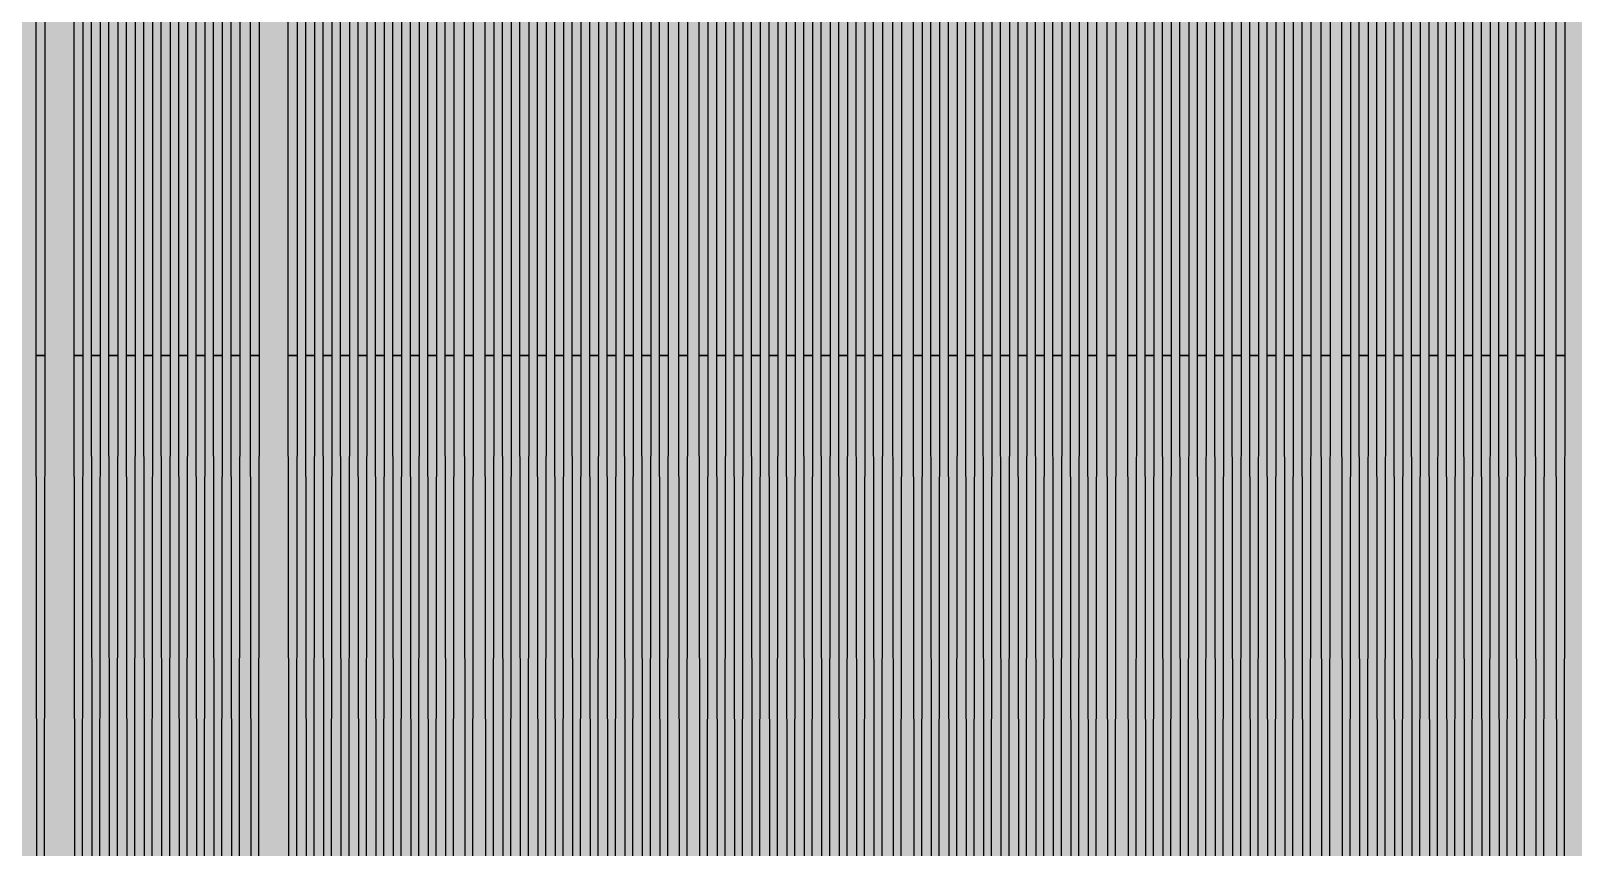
# Model space of a CAD drawing. Header units: metres. Extents: x -7240 to 10960, y -29667 to 1823.
# Drawn here: x 562 to 1182, y -15890 to -15562 of the extents above; entities that cross this region are included whole.
import ezdxf

# ---------------------------------------------------------------- set-up
doc = ezdxf.new("R2010")
doc.units = ezdxf.units.M
doc.layers.add('Metal1', color=4, linetype='CONTINUOUS')
doc.layers.add('Polyimide', color=7, linetype='CONTINUOUS')

msp = doc.modelspace()

# ---------------------------------------------------------------- hatches: boundary and pattern name
at = {"layer": 'Polyimide'}
msp.add_hatch(color=7, dxfattribs=at).paths.add_polyline_path([(4088.45, -11806.89), (4098.72, -11851.21), (4115.58, -11893.47), (4138.63, -11932.7), (4167.35, -11967.99), (4201.08, -11998.53), (4239.03, -12023.62), (4280.35, -12042.68), (4349.18, -12073.73), (4413.2, -12113.76), (4471.26, -12162.04), (4522.3, -12217.69), (4565.39, -12279.7), (4599.74, -12346.94), (4624.73, -12418.19), (4639.91, -12492.16), (4645, -12567.5), (4639.91, -12642.84), (4624.73, -12716.8), (4599.74, -12788.06), (4565.39, -12855.3), (4522.3, -12917.31), (4471.26, -12972.96), (4413.2, -13021.24), (4349.18, -13061.27), (4280.35, -13092.32), (4239.03, -13111.38), (4201.08, -13136.47), (4167.35, -13167.01), (4138.63, -13202.3), (4115.58, -13241.52), (4098.72, -13283.78), (4088.45, -13328.11), (4085, -13373.48), (4085, -13567.5), (4099.45, -13861.55), (4142.64, -14152.77), (4214.18, -14438.35), (4313.36, -14715.55), (4439.24, -14981.69), (4590.59, -15234.21), (4765.97, -15470.68), (4963.68, -15688.82), (5181.82, -15886.53), (5418.29, -16061.91), (5670.81, -16213.26), (5936.95, -16339.14), (6214.15, -16438.32), (6499.73, -16509.85), (6790.95, -16553.05), (7085, -16567.5), (9960.38, -16567.5), (10038.79, -16571.35), (10116.45, -16582.87), (10192.6, -16601.95), (10266.52, -16628.4), (10337.49, -16661.96), (10404.83, -16702.32), (10467.89, -16749.09), (10526.06, -16801.81), (10578.78, -16859.98), (10625.55, -16923.04), (10665.91, -16990.38), (10699.48, -17061.35), (10725.93, -17135.27), (10745, -17211.43), (10756.52, -17289.08), (10760.38, -17367.5), (10760.38, -21957.3), (10721.61, -22012.91), (10685.97, -22070.59), (10653.58, -22130.14), (10624.53, -22191.39), (10598.92, -22254.16), (10576.82, -22318.25), (10558.3, -22383.46), (10543.41, -22449.6), (10532.21, -22516.46), (10524.72, -22583.84), (10520.97, -22651.53), (10520.97, -22719.32), (10524.72, -22787.01), (10532.21, -22854.38), (10543.41, -22921.24), (10558.3, -22987.38), (10576.82, -23052.6), (10598.92, -23116.68), (10624.53, -23179.45), (10653.58, -23240.71), (10685.97, -23300.26), (10721.61, -23357.93), (10760.38, -23413.54), (10760.38, -28667.5), (10756.52, -28745.91), (10745, -28823.57), (10725.93, -28899.73), (10699.48, -28973.65), (10665.91, -29044.62), (10625.55, -29111.96), (10578.78, -29175.01), (10526.06, -29233.19), (10467.89, -29285.91), (10404.83, -29332.68), (10337.49, -29373.04), (10266.52, -29406.6), (10192.6, -29433.05), (10116.45, -29452.13), (10038.79, -29463.65), (9960.38, -29467.5), (-6239.63, -29467.5), (-6318.04, -29463.65), (-6395.7, -29452.13), (-6471.85, -29433.05), (-6545.77, -29406.6), (-6616.74, -29373.04), (-6684.08, -29332.68), (-6747.14, -29285.91), (-6805.31, -29233.19), (-6858.03, -29175.01), (-6904.8, -29111.96), (-6945.16, -29044.62), (-6978.73, -28973.65), (-7005.18, -28899.73), (-7024.25, -28823.57), (-7035.77, -28745.91), (-7039.63, -28667.5), (-7039.63, -23426.32), (-6999.36, -23370.07), (-6962.33, -23311.63), (-6928.66, -23251.2), (-6898.45, -23188.96), (-6871.81, -23125.12), (-6848.81, -23059.88), (-6829.53, -22993.44), (-6814.04, -22926.02), (-6802.37, -22857.83), (-6794.57, -22789.09), (-6790.67, -22720.02), (-6790.67, -22650.84), (-6794.57, -22581.77), (-6802.37, -22513.03), (-6814.04, -22444.84), (-6829.53, -22377.42), (-6848.81, -22310.98), (-6871.81, -22245.74), (-6898.45, -22181.89), (-6928.66, -22119.66), (-6962.33, -22059.22), (-6999.36, -22000.79), (-7039.63, -21944.54), (-7039.63, -17367.5), (-7035.77, -17289.08), (-7024.25, -17211.43), (-7005.18, -17135.27), (-6978.73, -17061.35), (-6945.16, -16990.38), (-6904.8, -16923.04), (-6858.03, -16859.98), (-6805.31, -16801.81), (-6747.14, -16749.09), (-6684.08, -16702.32), (-6616.74, -16661.96), (-6545.77, -16628.4), (-6471.85, -16601.95), (-6395.7, -16582.87), (-6318.04, -16571.35), (-6239.63, -16567.5), (-3334, -16567.5), (-3039.95, -16553.05), (-2748.73, -16509.85), (-2463.15, -16438.32), (-2185.95, -16339.14), (-1919.81, -16213.26), (-1667.29, -16061.91), (-1430.82, -15886.53), (-1212.68, -15688.82), (-1014.97, -15470.68), (-839.59, -15234.21), (-688.24, -14981.69), (-562.36, -14715.55), (-463.18, -14438.35), (-391.64, -14152.77), (-348.45, -13861.55), (-334, -13567.5), (-334, -13373.48), (-337.45, -13328.11), (-347.72, -13283.78), (-364.58, -13241.52), (-387.63, -13202.3), (-416.35, -13167.01), (-450.08, -13136.47), (-488.03, -13111.38), (-529.35, -13092.32), (-529.35, -13092.32), (-598.18, -13061.27), (-662.2, -13021.24), (-720.26, -12972.96), (-771.3, -12917.31), (-814.39, -12855.3), (-848.74, -12788.06), (-873.73, -12716.8), (-888.91, -12642.84), (-894, -12567.5), (-888.91, -12492.16), (-873.73, -12418.19), (-848.74, -12346.94), (-814.39, -12279.7), (-771.3, -12217.69), (-720.26, -12162.04), (-662.2, -12113.76), (-598.18, -12073.73), (-529.35, -12042.68), (-488.03, -12023.62), (-450.08, -11998.53), (-416.35, -11967.99), (-387.63, -11932.7), (-364.58, -11893.47), (-347.72, -11851.21), (-337.45, -11806.89), (-334, -11761.52), (-334, -11074.31), (-337.45, -11028.94), (-347.72, -10984.62), (-364.58, -10942.36), (-387.63, -10903.13), (-416.35, -10867.84), (-450.08, -10837.3), (-488.03, -10812.21), (-529.35, -10793.16), (-529.35, -10793.16), (-598.18, -10762.1), (-662.2, -10722.07), (-720.26, -10673.8), (-771.3, -10618.15), (-814.39, -10556.13), (-848.74, -10488.89), (-873.73, -10417.64), (-888.91, -10343.67), (-894, -10268.33), (-888.91, -10192.99), (-873.73, -10119.03), (-848.74, -10047.77), (-814.39, -9980.53), (-771.3, -9918.52), (-720.26, -9862.87), (-662.2, -9814.59), (-598.18, -9774.56), (-529.35, -9743.51), (-488.03, -9724.45), (-450.08, -9699.36), (-416.35, -9668.82), (-387.63, -9633.53), (-364.58, -9594.31), (-347.72, -9552.05), (-337.45, -9507.72), (-334, -9462.35), (-334, -8775.14), (-337.45, -8729.78), (-347.72, -8685.45), (-364.58, -8643.19), (-387.63, -8603.96), (-416.35, -8568.68), (-450.08, -8538.14), (-488.03, -8513.05), (-529.35, -8493.99), (-529.35, -8493.99), (-598.18, -8462.94), (-662.2, -8422.91), (-720.26, -8374.63), (-771.3, -8318.98), (-814.39, -8256.97), (-848.74, -8189.73), (-873.73, -8118.47), (-888.91, -8044.5), (-894, -7969.17), (-888.91, -7893.83), (-873.73, -7819.86), (-848.74, -7748.61), (-814.39, -7681.36), (-771.3, -7619.35), (-720.26, -7563.7), (-662.2, -7515.42), (-598.18, -7475.4), (-529.35, -7444.34), (-529.35, -7444.34), (-488.03, -7425.28), (-450.08, -7400.2), (-416.35, -7369.66), (-387.63, -7334.37), (-364.58, -7295.14), (-347.72, -7252.88), (-337.45, -7208.56), (-334, -7163.19), (-334, -6475.98), (-337.45, -6430.61), (-347.72, -6386.29), (-364.58, -6344.02), (-387.63, -6304.8), (-416.35, -6269.51), (-450.08, -6238.97), (-488.03, -6213.88), (-529.35, -6194.82), (-529.35, -6194.82), (-598.18, -6163.77), (-662.2, -6123.74), (-720.26, -6075.46), (-771.3, -6019.81), (-814.39, -5957.8), (-848.74, -5890.56), (-873.73, -5819.31), (-888.91, -5745.34), (-894, -5670), (-888.91, -5594.66), (-873.73, -5520.69), (-848.74, -5449.44), (-814.39, -5382.2), (-771.3, -5320.19), (-720.26, -5264.54), (-662.2, -5216.26), (-598.18, -5176.23), (-529.35, -5145.18), (-529.35, -5145.18), (-488.03, -5126.12), (-450.08, -5101.03), (-416.35, -5070.49), (-387.63, -5035.2), (-364.58, -4995.98), (-347.72, -4953.71), (-337.45, -4909.39), (-334, -4864.02), (-334, 380), (-334, 1522.5), (-289, 1522.5), (-288.78, 1515.63), (-288.1, 1508.79), (-286.98, 1502.02), (-285.42, 1495.32), (-283.43, 1488.75), (-281.01, 1482.32), (-278.17, 1476.06), (-274.93, 1470), (-271.3, 1464.17), (-267.3, 1458.58), (-262.94, 1453.27), (-258.25, 1448.25), (-253.23, 1443.56), (-247.92, 1439.2), (-242.33, 1435.2), (-236.5, 1431.57), (-230.44, 1428.33), (-224.18, 1425.49), (-217.75, 1423.07), (-211.18, 1421.08), (-204.48, 1419.52), (-197.71, 1418.4), (-190.87, 1417.72), (-184, 1417.5), (-177.13, 1417.72), (-170.29, 1418.4), (-163.52, 1419.52), (-156.82, 1421.08), (-150.25, 1423.07), (-143.82, 1425.49), (-137.56, 1428.33), (-131.5, 1431.57), (-125.67, 1435.2), (-120.08, 1439.2), (-114.77, 1443.56), (-109.75, 1448.25), (-105.06, 1453.27), (-100.7, 1458.58), (-96.7, 1464.17), (-93.07, 1470), (-89.83, 1476.06), (-86.99, 1482.32), (-84.57, 1488.75), (-82.58, 1495.32), (-81.02, 1502.02), (-79.9, 1508.79), (-79.22, 1515.63), (-79, 1522.5), (1786, 1522.5), (3835, 1522.5), (3835.21, 1529.04), (3835.86, 1535.55), (3836.92, 1542.01), (3838.41, 1548.38), (3840.31, 1554.64), (3842.61, 1560.77), (3845.31, 1566.73), (3848.4, 1572.5), (3851.85, 1578.06), (3855.66, 1583.38), (3859.82, 1588.43), (3864.29, 1593.21), (3869.07, 1597.68), (3874.12, 1601.84), (3879.44, 1605.65), (3885, 1609.1), (3890.77, 1612.19), (3896.73, 1614.89), (3902.86, 1617.19), (3909.12, 1619.09), (3915.49, 1620.58), (3921.95, 1621.64), (3928.46, 1622.29), (3935, 1622.5), (3941.54, 1622.29), (3948.05, 1621.64), (3954.51, 1620.58), (3960.88, 1619.09), (3967.14, 1617.19), (3973.27, 1614.89), (3979.23, 1612.19), (3985, 1609.1), (3990.56, 1605.65), (3995.88, 1601.84), (4000.93, 1597.68), (4005.71, 1593.21), (4010.18, 1588.43), (4014.34, 1583.38), (4018.15, 1578.06), (4021.6, 1572.5), (4024.69, 1566.73), (4027.39, 1560.77), (4029.69, 1554.64), (4031.59, 1548.38), (4033.08, 1542.01), (4034.14, 1535.55), (4034.79, 1529.04), (4035, 1522.5), (4085, 1522.5), (4085, 380), (4085, 330), (4085, -4864.02), (4088.45, -4909.39), (4098.72, -4953.71), (4115.58, -4995.98), (4138.63, -5035.2), (4167.35, -5070.49), (4201.08, -5101.03), (4239.03, -5126.12), (4280.35, -5145.18), (4280.35, -5145.18), (4349.18, -5176.23), (4413.2, -5216.26), (4471.26, -5264.54), (4522.3, -5320.19), (4565.39, -5382.2), (4599.74, -5449.44), (4624.73, -5520.69), (4639.91, -5594.66), (4645, -5670), (4639.91, -5745.34), (4624.73, -5819.31), (4599.74, -5890.56), (4565.39, -5957.8), (4522.3, -6019.81), (4471.26, -6075.46), (4413.2, -6123.74), (4349.18, -6163.77), (4280.35, -6194.82), (4239.03, -6213.88), (4201.08, -6238.97), (4167.35, -6269.51), (4138.63, -6304.8), (4115.58, -6344.02), (4098.72, -6386.29), (4088.45, -6430.61), (4085, -6475.98), (4085, -11761.52), (4088.45, -11806.89)])

# ---------------------------------------------------------------- linework, layer by layer
at = {"layer": 'Metal1'}
for points in [[(568, -15552.84), (568, -15575.7), (568, -15598.55), (568, -15621.41), (568, -15644.27), (568, -15667.12), (568, -15692.12), (564.5, -15692.12), (564.5, -15667.12), (564.5, -15644.27), (564.5, -15621.41), (564.5, -15598.55), (564.5, -15575.7), (564.5, -15552.84)], [(583.25, -15552.84), (583.25, -15575.7), (583.25, -15598.55), (583.25, -15621.41), (583.25, -15644.27), (583.25, -15667.12), (583.25, -15692.12), (579.75, -15692.12), (579.75, -15667.12), (579.75, -15644.27), (579.75, -15621.41), (579.75, -15598.55), (579.75, -15575.7), (579.75, -15552.84)], [(590.25, -15552.84), (590.25, -15575.7), (590.25, -15598.55), (590.25, -15621.41), (590.25, -15644.27), (590.25, -15667.12), (590.25, -15692.12), (586.75, -15692.12), (586.75, -15667.12), (586.75, -15644.27), (586.75, -15621.41), (586.75, -15598.55), (586.75, -15575.7), (586.75, -15552.84)], [(597.25, -15552.84), (597.25, -15575.7), (597.25, -15598.55), (597.25, -15621.41), (597.25, -15644.27), (597.25, -15667.12), (597.25, -15692.12), (593.75, -15692.12), (593.75, -15667.12), (593.75, -15644.27), (593.75, -15621.41), (593.75, -15598.55), (593.75, -15575.7), (593.75, -15552.84)], [(604.25, -15552.84), (604.25, -15575.7), (604.25, -15598.55), (604.25, -15621.41), (604.25, -15644.27), (604.25, -15667.12), (604.25, -15692.12), (600.75, -15692.12), (600.75, -15667.12), (600.75, -15644.27), (600.75, -15621.41), (600.75, -15598.55), (600.75, -15575.7), (600.75, -15552.84)], [(611.25, -15552.84), (611.25, -15575.7), (611.25, -15598.55), (611.25, -15621.41), (611.25, -15644.27), (611.25, -15667.12), (611.25, -15692.12), (607.75, -15692.12), (607.75, -15667.12), (607.75, -15644.27), (607.75, -15621.41), (607.75, -15598.55), (607.75, -15575.7), (607.75, -15552.84)], [(618.25, -15552.84), (618.25, -15575.7), (618.25, -15598.55), (618.25, -15621.41), (618.25, -15644.27), (618.25, -15667.12), (618.25, -15692.12), (614.75, -15692.12), (614.75, -15667.12), (614.75, -15644.27), (614.75, -15621.41), (614.75, -15598.55), (614.75, -15575.7), (614.75, -15552.84)], [(625.25, -15552.84), (625.25, -15575.7), (625.25, -15598.55), (625.25, -15621.41), (625.25, -15644.27), (625.25, -15667.12), (625.25, -15692.12), (621.75, -15692.12), (621.75, -15667.12), (621.75, -15644.27), (621.75, -15621.41), (621.75, -15598.55), (621.75, -15575.7), (621.75, -15552.84)], [(632.25, -15552.84), (632.25, -15575.7), (632.25, -15598.55), (632.25, -15621.41), (632.25, -15644.27), (632.25, -15667.12), (632.25, -15692.12), (628.75, -15692.12), (628.75, -15667.12), (628.75, -15644.27), (628.75, -15621.41), (628.75, -15598.55), (628.75, -15575.7), (628.75, -15552.84)], [(639.25, -15552.84), (639.25, -15575.7), (639.25, -15598.55), (639.25, -15621.41), (639.25, -15644.27), (639.25, -15667.12), (639.25, -15692.12), (635.75, -15692.12), (635.75, -15667.12), (635.75, -15644.27), (635.75, -15621.41), (635.75, -15598.55), (635.75, -15575.7), (635.75, -15552.84)], [(646.25, -15552.84), (646.25, -15575.7), (646.25, -15598.55), (646.25, -15621.41), (646.25, -15644.27), (646.25, -15667.12), (646.25, -15692.12), (642.75, -15692.12), (642.75, -15667.12), (642.75, -15644.27), (642.75, -15621.41), (642.75, -15598.55), (642.75, -15575.7), (642.75, -15552.84)], [(654, -15552.84), (654, -15575.7), (654, -15598.55), (654, -15621.41), (654, -15644.27), (654, -15667.12), (654, -15692.12), (650.5, -15692.12), (650.5, -15667.12), (650.5, -15644.27), (650.5, -15621.41), (650.5, -15598.55), (650.5, -15575.7), (650.5, -15552.84)], [(669.25, -15552.84), (669.25, -15575.7), (669.25, -15598.55), (669.25, -15621.41), (669.25, -15644.27), (669.25, -15667.12), (669.25, -15692.12), (665.75, -15692.12), (665.75, -15667.12), (665.75, -15644.27), (665.75, -15621.41), (665.75, -15598.55), (665.75, -15575.7), (665.75, -15552.84)], [(676.25, -15552.84), (676.25, -15575.7), (676.25, -15598.55), (676.25, -15621.41), (676.25, -15644.27), (676.25, -15667.12), (676.25, -15692.12), (672.75, -15692.12), (672.75, -15667.12), (672.75, -15644.27), (672.75, -15621.41), (672.75, -15598.55), (672.75, -15575.7), (672.75, -15552.84)], [(683.25, -15552.84), (683.25, -15575.7), (683.25, -15598.55), (683.25, -15621.41), (683.25, -15644.27), (683.25, -15667.12), (683.25, -15692.12), (679.75, -15692.12), (679.75, -15667.12), (679.75, -15644.27), (679.75, -15621.41), (679.75, -15598.55), (679.75, -15575.7), (679.75, -15552.84)], [(690.25, -15552.84), (690.25, -15575.7), (690.25, -15598.55), (690.25, -15621.41), (690.25, -15644.27), (690.25, -15667.12), (690.25, -15692.12), (686.75, -15692.12), (686.75, -15667.12), (686.75, -15644.27), (686.75, -15621.41), (686.75, -15598.55), (686.75, -15575.7), (686.75, -15552.84)], [(697.25, -15552.84), (697.25, -15575.7), (697.25, -15598.55), (697.25, -15621.41), (697.25, -15644.27), (697.25, -15667.12), (697.25, -15692.12), (693.75, -15692.12), (693.75, -15667.12), (693.75, -15644.27), (693.75, -15621.41), (693.75, -15598.55), (693.75, -15575.7), (693.75, -15552.84)], [(704.25, -15552.84), (704.25, -15575.7), (704.25, -15598.55), (704.25, -15621.41), (704.25, -15644.27), (704.25, -15667.12), (704.25, -15692.12), (700.75, -15692.12), (700.75, -15667.12), (700.75, -15644.27), (700.75, -15621.41), (700.75, -15598.55), (700.75, -15575.7), (700.75, -15552.84)], [(711.25, -15552.84), (711.25, -15575.7), (711.25, -15598.55), (711.25, -15621.41), (711.25, -15644.27), (711.25, -15667.12), (711.25, -15692.12), (707.75, -15692.12), (707.75, -15667.12), (707.75, -15644.27), (707.75, -15621.41), (707.75, -15598.55), (707.75, -15575.7), (707.75, -15552.84)], [(718.25, -15552.84), (718.25, -15575.7), (718.25, -15598.55), (718.25, -15621.41), (718.25, -15644.27), (718.25, -15667.12), (718.25, -15692.12), (714.75, -15692.12), (714.75, -15667.12), (714.75, -15644.27), (714.75, -15621.41), (714.75, -15598.55), (714.75, -15575.7), (714.75, -15552.84)], [(725.25, -15552.84), (725.25, -15575.7), (725.25, -15598.55), (725.25, -15621.41), (725.25, -15644.27), (725.25, -15667.12), (725.25, -15692.12), (721.75, -15692.12), (721.75, -15667.12), (721.75, -15644.27), (721.75, -15621.41), (721.75, -15598.55), (721.75, -15575.7), (721.75, -15552.84)], [(732.25, -15552.84), (732.25, -15575.7), (732.25, -15598.55), (732.25, -15621.41), (732.25, -15644.27), (732.25, -15667.12), (732.25, -15692.12), (728.75, -15692.12), (728.75, -15667.12), (728.75, -15644.27), (728.75, -15621.41), (728.75, -15598.55), (728.75, -15575.7), (728.75, -15552.84)], [(740, -15552.84), (740, -15575.7), (740, -15598.55), (740, -15621.41), (740, -15644.27), (740, -15667.12), (740, -15692.12), (736.5, -15692.12), (736.5, -15667.12), (736.5, -15644.27), (736.5, -15621.41), (736.5, -15598.55), (736.5, -15575.7), (736.5, -15552.84)], [(748.25, -15552.84), (748.25, -15575.7), (748.25, -15598.55), (748.25, -15621.41), (748.25, -15644.27), (748.25, -15667.12), (748.25, -15692.12), (744.75, -15692.12), (744.75, -15667.12), (744.75, -15644.27), (744.75, -15621.41), (744.75, -15598.55), (744.75, -15575.7), (744.75, -15552.84)], [(755.25, -15552.84), (755.25, -15575.7), (755.25, -15598.55), (755.25, -15621.41), (755.25, -15644.27), (755.25, -15667.12), (755.25, -15692.12), (751.75, -15692.12), (751.75, -15667.12), (751.75, -15644.27), (751.75, -15621.41), (751.75, -15598.55), (751.75, -15575.7), (751.75, -15552.84)], [(762.25, -15552.84), (762.25, -15575.7), (762.25, -15598.55), (762.25, -15621.41), (762.25, -15644.27), (762.25, -15667.12), (762.25, -15692.12), (758.75, -15692.12), (758.75, -15667.12), (758.75, -15644.27), (758.75, -15621.41), (758.75, -15598.55), (758.75, -15575.7), (758.75, -15552.84)], [(769.25, -15552.84), (769.25, -15575.7), (769.25, -15598.55), (769.25, -15621.41), (769.25, -15644.27), (769.25, -15667.12), (769.25, -15692.12), (765.75, -15692.12), (765.75, -15667.12), (765.75, -15644.27), (765.75, -15621.41), (765.75, -15598.55), (765.75, -15575.7), (765.75, -15552.84)], [(776.25, -15552.84), (776.25, -15575.7), (776.25, -15598.55), (776.25, -15621.41), (776.25, -15644.27), (776.25, -15667.12), (776.25, -15692.12), (772.75, -15692.12), (772.75, -15667.12), (772.75, -15644.27), (772.75, -15621.41), (772.75, -15598.55), (772.75, -15575.7), (772.75, -15552.84)], [(783.25, -15552.84), (783.25, -15575.7), (783.25, -15598.55), (783.25, -15621.41), (783.25, -15644.27), (783.25, -15667.12), (783.25, -15692.12), (779.75, -15692.12), (779.75, -15667.12), (779.75, -15644.27), (779.75, -15621.41), (779.75, -15598.55), (779.75, -15575.7), (779.75, -15552.84)], [(790.25, -15552.84), (790.25, -15575.7), (790.25, -15598.55), (790.25, -15621.41), (790.25, -15644.27), (790.25, -15667.12), (790.25, -15692.12), (786.75, -15692.12), (786.75, -15667.12), (786.75, -15644.27), (786.75, -15621.41), (786.75, -15598.55), (786.75, -15575.7), (786.75, -15552.84)], [(797.25, -15552.84), (797.25, -15575.7), (797.25, -15598.55), (797.25, -15621.41), (797.25, -15644.27), (797.25, -15667.12), (797.25, -15692.12), (793.75, -15692.12), (793.75, -15667.12), (793.75, -15644.27), (793.75, -15621.41), (793.75, -15598.55), (793.75, -15575.7), (793.75, -15552.84)], [(804.25, -15552.84), (804.25, -15575.7), (804.25, -15598.55), (804.25, -15621.41), (804.25, -15644.27), (804.25, -15667.12), (804.25, -15692.12), (800.75, -15692.12), (800.75, -15667.12), (800.75, -15644.27), (800.75, -15621.41), (800.75, -15598.55), (800.75, -15575.7), (800.75, -15552.84)], [(811.25, -15552.84), (811.25, -15575.7), (811.25, -15598.55), (811.25, -15621.41), (811.25, -15644.27), (811.25, -15667.12), (811.25, -15692.12), (807.75, -15692.12), (807.75, -15667.12), (807.75, -15644.27), (807.75, -15621.41), (807.75, -15598.55), (807.75, -15575.7), (807.75, -15552.84)], [(818.25, -15552.84), (818.25, -15575.7), (818.25, -15598.55), (818.25, -15621.41), (818.25, -15644.27), (818.25, -15667.12), (818.25, -15692.12), (814.75, -15692.12), (814.75, -15667.12), (814.75, -15644.27), (814.75, -15621.41), (814.75, -15598.55), (814.75, -15575.7), (814.75, -15552.84)], [(826, -15552.84), (826, -15575.7), (826, -15598.55), (826, -15621.41), (826, -15644.27), (826, -15667.12), (826, -15692.12), (822.5, -15692.12), (822.5, -15667.12), (822.5, -15644.27), (822.5, -15621.41), (822.5, -15598.55), (822.5, -15575.7), (822.5, -15552.84)], [(834.25, -15552.84), (834.25, -15575.7), (834.25, -15598.55), (834.25, -15621.41), (834.25, -15644.27), (834.25, -15667.12), (834.25, -15692.12), (830.75, -15692.12), (830.75, -15667.12), (830.75, -15644.27), (830.75, -15621.41), (830.75, -15598.55), (830.75, -15575.7), (830.75, -15552.84)], [(841.25, -15552.84), (841.25, -15575.7), (841.25, -15598.55), (841.25, -15621.41), (841.25, -15644.27), (841.25, -15667.12), (841.25, -15692.12), (837.75, -15692.12), (837.75, -15667.12), (837.75, -15644.27), (837.75, -15621.41), (837.75, -15598.55), (837.75, -15575.7), (837.75, -15552.84)], [(848.25, -15552.84), (848.25, -15575.7), (848.25, -15598.55), (848.25, -15621.41), (848.25, -15644.27), (848.25, -15667.12), (848.25, -15692.12), (844.75, -15692.12), (844.75, -15667.12), (844.75, -15644.27), (844.75, -15621.41), (844.75, -15598.55), (844.75, -15575.7), (844.75, -15552.84)], [(855.25, -15552.84), (855.25, -15575.7), (855.25, -15598.55), (855.25, -15621.41), (855.25, -15644.27), (855.25, -15667.12), (855.25, -15692.12), (851.75, -15692.12), (851.75, -15667.12), (851.75, -15644.27), (851.75, -15621.41), (851.75, -15598.55), (851.75, -15575.7), (851.75, -15552.84)], [(862.25, -15552.84), (862.25, -15575.7), (862.25, -15598.55), (862.25, -15621.41), (862.25, -15644.27), (862.25, -15667.12), (862.25, -15692.12), (858.75, -15692.12), (858.75, -15667.12), (858.75, -15644.27), (858.75, -15621.41), (858.75, -15598.55), (858.75, -15575.7), (858.75, -15552.84)], [(869.25, -15552.84), (869.25, -15575.7), (869.25, -15598.55), (869.25, -15621.41), (869.25, -15644.27), (869.25, -15667.12), (869.25, -15692.12), (865.75, -15692.12), (865.75, -15667.12), (865.75, -15644.27), (865.75, -15621.41), (865.75, -15598.55), (865.75, -15575.7), (865.75, -15552.84)], [(876.25, -15552.84), (876.25, -15575.7), (876.25, -15598.55), (876.25, -15621.41), (876.25, -15644.27), (876.25, -15667.12), (876.25, -15692.12), (872.75, -15692.12), (872.75, -15667.12), (872.75, -15644.27), (872.75, -15621.41), (872.75, -15598.55), (872.75, -15575.7), (872.75, -15552.84)], [(883.25, -15552.84), (883.25, -15575.7), (883.25, -15598.55), (883.25, -15621.41), (883.25, -15644.27), (883.25, -15667.12), (883.25, -15692.12), (879.75, -15692.12), (879.75, -15667.12), (879.75, -15644.27), (879.75, -15621.41), (879.75, -15598.55), (879.75, -15575.7), (879.75, -15552.84)], [(890.25, -15552.84), (890.25, -15575.7), (890.25, -15598.55), (890.25, -15621.41), (890.25, -15644.27), (890.25, -15667.12), (890.25, -15692.12), (886.75, -15692.12), (886.75, -15667.12), (886.75, -15644.27), (886.75, -15621.41), (886.75, -15598.55), (886.75, -15575.7), (886.75, -15552.84)], [(897.25, -15552.84), (897.25, -15575.7), (897.25, -15598.55), (897.25, -15621.41), (897.25, -15644.27), (897.25, -15667.12), (897.25, -15692.12), (893.75, -15692.12), (893.75, -15667.12), (893.75, -15644.27), (893.75, -15621.41), (893.75, -15598.55), (893.75, -15575.7), (893.75, -15552.84)], [(904.25, -15552.84), (904.25, -15575.7), (904.25, -15598.55), (904.25, -15621.41), (904.25, -15644.27), (904.25, -15667.12), (904.25, -15692.12), (900.75, -15692.12), (900.75, -15667.12), (900.75, -15644.27), (900.75, -15621.41), (900.75, -15598.55), (900.75, -15575.7), (900.75, -15552.84)], [(912, -15552.84), (912, -15575.7), (912, -15598.55), (912, -15621.41), (912, -15644.27), (912, -15667.12), (912, -15692.12), (908.5, -15692.12), (908.5, -15667.12), (908.5, -15644.27), (908.5, -15621.41), (908.5, -15598.55), (908.5, -15575.7), (908.5, -15552.84)], [(920.25, -15552.84), (920.25, -15575.7), (920.25, -15598.55), (920.25, -15621.41), (920.25, -15644.27), (920.25, -15667.12), (920.25, -15692.12), (916.75, -15692.12), (916.75, -15667.12), (916.75, -15644.27), (916.75, -15621.41), (916.75, -15598.55), (916.75, -15575.7), (916.75, -15552.84)], [(927.25, -15552.84), (927.25, -15575.7), (927.25, -15598.55), (927.25, -15621.41), (927.25, -15644.27), (927.25, -15667.12), (927.25, -15692.12), (923.75, -15692.12), (923.75, -15667.12), (923.75, -15644.27), (923.75, -15621.41), (923.75, -15598.55), (923.75, -15575.7), (923.75, -15552.84)], [(934.25, -15552.84), (934.25, -15575.7), (934.25, -15598.55), (934.25, -15621.41), (934.25, -15644.27), (934.25, -15667.12), (934.25, -15692.12), (930.75, -15692.12), (930.75, -15667.12), (930.75, -15644.27), (930.75, -15621.41), (930.75, -15598.55), (930.75, -15575.7), (930.75, -15552.84)], [(941.25, -15552.84), (941.25, -15575.7), (941.25, -15598.55), (941.25, -15621.41), (941.25, -15644.27), (941.25, -15667.12), (941.25, -15692.12), (937.75, -15692.12), (937.75, -15667.12), (937.75, -15644.27), (937.75, -15621.41), (937.75, -15598.55), (937.75, -15575.7), (937.75, -15552.84)], [(948.25, -15552.84), (948.25, -15575.7), (948.25, -15598.55), (948.25, -15621.41), (948.25, -15644.27), (948.25, -15667.12), (948.25, -15692.12), (944.75, -15692.12), (944.75, -15667.12), (944.75, -15644.27), (944.75, -15621.41), (944.75, -15598.55), (944.75, -15575.7), (944.75, -15552.84)], [(955.25, -15552.84), (955.25, -15575.7), (955.25, -15598.55), (955.25, -15621.41), (955.25, -15644.27), (955.25, -15667.12), (955.25, -15692.12), (951.75, -15692.12), (951.75, -15667.12), (951.75, -15644.27), (951.75, -15621.41), (951.75, -15598.55), (951.75, -15575.7), (951.75, -15552.84)], [(962.25, -15552.84), (962.25, -15575.7), (962.25, -15598.55), (962.25, -15621.41), (962.25, -15644.27), (962.25, -15667.12), (962.25, -15692.12), (958.75, -15692.12), (958.75, -15667.12), (958.75, -15644.27), (958.75, -15621.41), (958.75, -15598.55), (958.75, -15575.7), (958.75, -15552.84)], [(969.25, -15552.84), (969.25, -15575.7), (969.25, -15598.55), (969.25, -15621.41), (969.25, -15644.27), (969.25, -15667.12), (969.25, -15692.12), (965.75, -15692.12), (965.75, -15667.12), (965.75, -15644.27), (965.75, -15621.41), (965.75, -15598.55), (965.75, -15575.7), (965.75, -15552.84)], [(976.25, -15552.84), (976.25, -15575.7), (976.25, -15598.55), (976.25, -15621.41), (976.25, -15644.27), (976.25, -15667.12), (976.25, -15692.12), (972.75, -15692.12), (972.75, -15667.12), (972.75, -15644.27), (972.75, -15621.41), (972.75, -15598.55), (972.75, -15575.7), (972.75, -15552.84)], [(983.25, -15552.84), (983.25, -15575.7), (983.25, -15598.55), (983.25, -15621.41), (983.25, -15644.27), (983.25, -15667.12), (983.25, -15692.12), (979.75, -15692.12), (979.75, -15667.12), (979.75, -15644.27), (979.75, -15621.41), (979.75, -15598.55), (979.75, -15575.7), (979.75, -15552.84)], [(990.25, -15552.84), (990.25, -15575.7), (990.25, -15598.55), (990.25, -15621.41), (990.25, -15644.27), (990.25, -15667.12), (990.25, -15692.12), (986.75, -15692.12), (986.75, -15667.12), (986.75, -15644.27), (986.75, -15621.41), (986.75, -15598.55), (986.75, -15575.7), (986.75, -15552.84)], [(998, -15552.84), (998, -15575.7), (998, -15598.55), (998, -15621.41), (998, -15644.27), (998, -15667.12), (998, -15692.12), (994.5, -15692.12), (994.5, -15667.12), (994.5, -15644.27), (994.5, -15621.41), (994.5, -15598.55), (994.5, -15575.7), (994.5, -15552.84)], [(1006.25, -15552.84), (1006.25, -15575.7), (1006.25, -15598.55), (1006.25, -15621.41), (1006.25, -15644.27), (1006.25, -15667.12), (1006.25, -15692.12), (1002.75, -15692.12), (1002.75, -15667.12), (1002.75, -15644.27), (1002.75, -15621.41), (1002.75, -15598.55), (1002.75, -15575.7), (1002.75, -15552.84)], [(1013.25, -15552.84), (1013.25, -15575.7), (1013.25, -15598.55), (1013.25, -15621.41), (1013.25, -15644.27), (1013.25, -15667.12), (1013.25, -15692.12), (1009.75, -15692.12), (1009.75, -15667.12), (1009.75, -15644.27), (1009.75, -15621.41), (1009.75, -15598.55), (1009.75, -15575.7), (1009.75, -15552.84)], [(1020.25, -15552.84), (1020.25, -15575.7), (1020.25, -15598.55), (1020.25, -15621.41), (1020.25, -15644.27), (1020.25, -15667.12), (1020.25, -15692.12), (1016.75, -15692.12), (1016.75, -15667.12), (1016.75, -15644.27), (1016.75, -15621.41), (1016.75, -15598.55), (1016.75, -15575.7), (1016.75, -15552.84)], [(1027.25, -15552.84), (1027.25, -15575.7), (1027.25, -15598.55), (1027.25, -15621.41), (1027.25, -15644.27), (1027.25, -15667.12), (1027.25, -15692.12), (1023.75, -15692.12), (1023.75, -15667.12), (1023.75, -15644.27), (1023.75, -15621.41), (1023.75, -15598.55), (1023.75, -15575.7), (1023.75, -15552.84)], [(1034.25, -15552.84), (1034.25, -15575.7), (1034.25, -15598.55), (1034.25, -15621.41), (1034.25, -15644.27), (1034.25, -15667.12), (1034.25, -15692.12), (1030.75, -15692.12), (1030.75, -15667.12), (1030.75, -15644.27), (1030.75, -15621.41), (1030.75, -15598.55), (1030.75, -15575.7), (1030.75, -15552.84)], [(1041.25, -15552.84), (1041.25, -15575.7), (1041.25, -15598.55), (1041.25, -15621.41), (1041.25, -15644.27), (1041.25, -15667.12), (1041.25, -15692.12), (1037.75, -15692.12), (1037.75, -15667.12), (1037.75, -15644.27), (1037.75, -15621.41), (1037.75, -15598.55), (1037.75, -15575.7), (1037.75, -15552.84)], [(1048.25, -15552.84), (1048.25, -15575.7), (1048.25, -15598.55), (1048.25, -15621.41), (1048.25, -15644.27), (1048.25, -15667.12), (1048.25, -15692.12), (1044.75, -15692.12), (1044.75, -15667.12), (1044.75, -15644.27), (1044.75, -15621.41), (1044.75, -15598.55), (1044.75, -15575.7), (1044.75, -15552.84)], [(1055.25, -15552.84), (1055.25, -15575.7), (1055.25, -15598.55), (1055.25, -15621.41), (1055.25, -15644.27), (1055.25, -15667.12), (1055.25, -15692.12), (1051.75, -15692.12), (1051.75, -15667.12), (1051.75, -15644.27), (1051.75, -15621.41), (1051.75, -15598.55), (1051.75, -15575.7), (1051.75, -15552.84)], [(1062.25, -15552.84), (1062.25, -15575.7), (1062.25, -15598.55), (1062.25, -15621.41), (1062.25, -15644.27), (1062.25, -15667.12), (1062.25, -15692.12), (1058.75, -15692.12), (1058.75, -15667.12), (1058.75, -15644.27), (1058.75, -15621.41), (1058.75, -15598.55), (1058.75, -15575.7), (1058.75, -15552.84)], [(1069.25, -15552.84), (1069.25, -15575.7), (1069.25, -15598.55), (1069.25, -15621.41), (1069.25, -15644.27), (1069.25, -15667.12), (1069.25, -15692.12), (1065.75, -15692.12), (1065.75, -15667.12), (1065.75, -15644.27), (1065.75, -15621.41), (1065.75, -15598.55), (1065.75, -15575.7), (1065.75, -15552.84)], [(1076.25, -15552.84), (1076.25, -15575.7), (1076.25, -15598.55), (1076.25, -15621.41), (1076.25, -15644.27), (1076.25, -15667.12), (1076.25, -15692.12), (1072.75, -15692.12), (1072.75, -15667.12), (1072.75, -15644.27), (1072.75, -15621.41), (1072.75, -15598.55), (1072.75, -15575.7), (1072.75, -15552.84)], [(1084, -15552.84), (1084, -15575.7), (1084, -15598.55), (1084, -15621.41), (1084, -15644.27), (1084, -15667.12), (1084, -15692.12), (1080.5, -15692.12), (1080.5, -15667.12), (1080.5, -15644.27), (1080.5, -15621.41), (1080.5, -15598.55), (1080.5, -15575.7), (1080.5, -15552.84)], [(1092.25, -15552.84), (1092.25, -15575.7), (1092.25, -15598.55), (1092.25, -15621.41), (1092.25, -15644.27), (1092.25, -15667.12), (1092.25, -15692.12), (1088.75, -15692.12), (1088.75, -15667.12), (1088.75, -15644.27), (1088.75, -15621.41), (1088.75, -15598.55), (1088.75, -15575.7), (1088.75, -15552.84)], [(1099.25, -15552.84), (1099.25, -15575.7), (1099.25, -15598.55), (1099.25, -15621.41), (1099.25, -15644.27), (1099.25, -15667.12), (1099.25, -15692.12), (1095.75, -15692.12), (1095.75, -15667.12), (1095.75, -15644.27), (1095.75, -15621.41), (1095.75, -15598.55), (1095.75, -15575.7), (1095.75, -15552.84)], [(1106.25, -15552.84), (1106.25, -15575.7), (1106.25, -15598.55), (1106.25, -15621.41), (1106.25, -15644.27), (1106.25, -15667.12), (1106.25, -15692.12), (1102.75, -15692.12), (1102.75, -15667.12), (1102.75, -15644.27), (1102.75, -15621.41), (1102.75, -15598.55), (1102.75, -15575.7), (1102.75, -15552.84)], [(1113.25, -15552.84), (1113.25, -15575.7), (1113.25, -15598.55), (1113.25, -15621.41), (1113.25, -15644.27), (1113.25, -15667.12), (1113.25, -15692.12), (1109.75, -15692.12), (1109.75, -15667.12), (1109.75, -15644.27), (1109.75, -15621.41), (1109.75, -15598.55), (1109.75, -15575.7), (1109.75, -15552.84)], [(1120.25, -15552.84), (1120.25, -15575.7), (1120.25, -15598.55), (1120.25, -15621.41), (1120.25, -15644.27), (1120.25, -15667.12), (1120.25, -15692.12), (1116.75, -15692.12), (1116.75, -15667.12), (1116.75, -15644.27), (1116.75, -15621.41), (1116.75, -15598.55), (1116.75, -15575.7), (1116.75, -15552.84)], [(1127.25, -15552.84), (1127.25, -15575.7), (1127.25, -15598.55), (1127.25, -15621.41), (1127.25, -15644.27), (1127.25, -15667.12), (1127.25, -15692.12), (1123.75, -15692.12), (1123.75, -15667.12), (1123.75, -15644.27), (1123.75, -15621.41), (1123.75, -15598.55), (1123.75, -15575.7), (1123.75, -15552.84)], [(1134.25, -15552.84), (1134.25, -15575.7), (1134.25, -15598.55), (1134.25, -15621.41), (1134.25, -15644.27), (1134.25, -15667.12), (1134.25, -15692.12), (1130.75, -15692.12), (1130.75, -15667.12), (1130.75, -15644.27), (1130.75, -15621.41), (1130.75, -15598.55), (1130.75, -15575.7), (1130.75, -15552.84)], [(1141.25, -15552.84), (1141.25, -15575.7), (1141.25, -15598.55), (1141.25, -15621.41), (1141.25, -15644.27), (1141.25, -15667.12), (1141.25, -15692.12), (1137.75, -15692.12), (1137.75, -15667.12), (1137.75, -15644.27), (1137.75, -15621.41), (1137.75, -15598.55), (1137.75, -15575.7), (1137.75, -15552.84)], [(1148.25, -15552.84), (1148.25, -15575.7), (1148.25, -15598.55), (1148.25, -15621.41), (1148.25, -15644.27), (1148.25, -15667.12), (1148.25, -15692.12), (1144.75, -15692.12), (1144.75, -15667.12), (1144.75, -15644.27), (1144.75, -15621.41), (1144.75, -15598.55), (1144.75, -15575.7), (1144.75, -15552.84)], [(1155.25, -15552.84), (1155.25, -15575.7), (1155.25, -15598.55), (1155.25, -15621.41), (1155.25, -15644.27), (1155.25, -15667.12), (1155.25, -15692.12), (1151.75, -15692.12), (1151.75, -15667.12), (1151.75, -15644.27), (1151.75, -15621.41), (1151.75, -15598.55), (1151.75, -15575.7), (1151.75, -15552.84)], [(1162.25, -15552.84), (1162.25, -15575.7), (1162.25, -15598.55), (1162.25, -15621.41), (1162.25, -15644.27), (1162.25, -15667.12), (1162.25, -15692.12), (1158.75, -15692.12), (1158.75, -15667.12), (1158.75, -15644.27), (1158.75, -15621.41), (1158.75, -15598.55), (1158.75, -15575.7), (1158.75, -15552.84)], [(1170, -15552.84), (1170, -15575.7), (1170, -15598.55), (1170, -15621.41), (1170, -15644.27), (1170, -15667.12), (1170, -15692.12), (1166.5, -15692.12), (1166.5, -15667.12), (1166.5, -15644.27), (1166.5, -15621.41), (1166.5, -15598.55), (1166.5, -15575.7), (1166.5, -15552.84)], [(1178.25, -15552.84), (1178.25, -15575.7), (1178.25, -15598.55), (1178.25, -15621.41), (1178.25, -15644.27), (1178.25, -15667.12), (1178.25, -15692.12), (1174.75, -15692.12), (1174.75, -15667.12), (1174.75, -15644.27), (1174.75, -15621.41), (1174.75, -15598.55), (1174.75, -15575.7), (1174.75, -15552.84)], [(565.23, -16178.4), (564.5, -15692.12), (568, -15692.12), (567.27, -16178.17)], [(580.48, -16178.46), (579.75, -15692.12), (583.25, -15692.12), (582.52, -16178.23)], [(587.48, -16178.47), (586.75, -15692.12), (590.25, -15692.12), (589.52, -16178.25)], [(594.48, -16178.48), (593.75, -15692.12), (597.25, -15692.12), (596.52, -16178.26)], [(601.48, -16178.49), (600.75, -15692.12), (604.25, -15692.12), (603.52, -16178.27)], [(608.48, -16178.5), (607.75, -15692.12), (611.25, -15692.12), (610.52, -16178.29)], [(615.48, -16178.52), (614.75, -15692.12), (618.25, -15692.12), (617.52, -16178.3)], [(622.48, -16178.53), (621.75, -15692.12), (625.25, -15692.12), (624.52, -16178.31)], [(629.48, -16178.54), (628.75, -15692.12), (632.25, -15692.12), (631.52, -16178.32)], [(636.48, -16178.55), (635.75, -15692.12), (639.25, -15692.12), (638.52, -16178.34)], [(643.48, -16178.56), (642.75, -15692.12), (646.25, -15692.12), (645.52, -16178.35)], [(651.23, -16178.58), (650.5, -15692.12), (654, -15692.12), (653.27, -16178.37)], [(666.48, -16178.64), (665.75, -15692.12), (669.25, -15692.12), (668.52, -16178.43)], [(673.48, -16178.65), (672.75, -15692.12), (676.25, -15692.12), (675.52, -16178.44)], [(680.48, -16178.66), (679.75, -15692.12), (683.25, -15692.12), (682.52, -16178.45)], [(687.48, -16178.67), (686.75, -15692.12), (690.25, -15692.12), (689.52, -16178.47)], [(694.48, -16178.68), (693.75, -15692.12), (697.25, -15692.12), (696.52, -16178.48)], [(701.48, -16178.69), (700.75, -15692.12), (704.25, -15692.12), (703.52, -16178.49)], [(708.48, -16178.7), (707.75, -15692.12), (711.25, -15692.12), (710.52, -16178.5)], [(715.48, -16178.71), (714.75, -15692.12), (718.25, -15692.12), (717.52, -16178.51)], [(722.48, -16178.72), (721.75, -15692.12), (725.25, -15692.12), (724.52, -16178.53)], [(729.48, -16178.73), (728.75, -15692.12), (732.25, -15692.12), (731.52, -16178.54)], [(737.23, -16178.75), (736.5, -15692.12), (740, -15692.12), (739.27, -16178.55)], [(745.48, -16178.77), (744.75, -15692.12), (748.25, -15692.12), (747.52, -16178.57)], [(752.48, -16178.78), (751.75, -15692.12), (755.25, -15692.12), (754.52, -16178.58)], [(759.48, -16178.79), (758.75, -15692.12), (762.25, -15692.12), (761.52, -16178.59)], [(766.48, -16178.8), (765.75, -15692.12), (769.25, -15692.12), (768.52, -16178.61)], [(773.48, -16178.81), (772.75, -15692.12), (776.25, -15692.12), (775.52, -16178.62)], [(780.48, -16178.82), (779.75, -15692.12), (783.25, -15692.12), (782.52, -16178.63)], [(787.48, -16178.83), (786.75, -15692.12), (790.25, -15692.12), (789.52, -16178.64)], [(794.48, -16178.84), (793.75, -15692.12), (797.25, -15692.12), (796.52, -16178.65)], [(801.48, -16178.85), (800.75, -15692.12), (804.25, -15692.12), (803.52, -16178.66)], [(808.48, -16178.86), (807.75, -15692.12), (811.25, -15692.12), (810.52, -16178.67)], [(815.48, -16178.87), (814.75, -15692.12), (818.25, -15692.12), (817.52, -16178.68)], [(823.23, -16178.88), (822.5, -15692.12), (826, -15692.12), (825.27, -16178.7)], [(831.48, -16178.9), (830.75, -15692.12), (834.25, -15692.12), (833.52, -16178.72)], [(838.48, -16178.91), (837.75, -15692.12), (841.25, -15692.12), (840.52, -16178.73)], [(845.48, -16178.92), (844.75, -15692.12), (848.25, -15692.12), (847.52, -16178.74)], [(852.48, -16178.93), (851.75, -15692.12), (855.25, -15692.12), (854.52, -16178.75)], [(859.48, -16178.94), (858.75, -15692.12), (862.25, -15692.12), (861.52, -16178.76)], [(866.48, -16178.94), (865.75, -15692.12), (869.25, -15692.12), (868.52, -16178.77)], [(873.48, -16178.95), (872.75, -15692.12), (876.25, -15692.12), (875.52, -16178.78)], [(880.48, -16178.96), (879.75, -15692.12), (883.25, -15692.12), (882.52, -16178.79)], [(887.48, -16178.97), (886.75, -15692.12), (890.25, -15692.12), (889.52, -16178.8)], [(894.48, -16178.98), (893.75, -15692.12), (897.25, -15692.12), (896.52, -16178.81)], [(901.48, -16178.99), (900.75, -15692.12), (904.25, -15692.12), (903.52, -16178.82)], [(909.23, -16179), (908.5, -15692.12), (912, -15692.12), (911.27, -16178.84)], [(917.48, -16179.02), (916.75, -15692.12), (920.25, -15692.12), (919.52, -16178.85)], [(924.48, -16179.03), (923.75, -15692.12), (927.25, -15692.12), (926.52, -16178.86)], [(931.48, -16179.04), (930.75, -15692.12), (934.25, -15692.12), (933.52, -16178.87)], [(938.48, -16179.04), (937.75, -15692.12), (941.25, -15692.12), (940.52, -16178.88)], [(945.48, -16179.05), (944.75, -15692.12), (948.25, -15692.12), (947.52, -16178.89)], [(952.48, -16179.06), (951.75, -15692.12), (955.25, -15692.12), (954.52, -16178.9)], [(959.48, -16179.07), (958.75, -15692.12), (962.25, -15692.12), (961.52, -16178.91)], [(966.48, -16179.08), (965.75, -15692.12), (969.25, -15692.12), (968.52, -16178.92)], [(973.48, -16179.09), (972.75, -15692.12), (976.25, -15692.12), (975.52, -16178.93)], [(980.48, -16179.1), (979.75, -15692.12), (983.25, -15692.12), (982.52, -16178.94)], [(987.48, -16179.1), (986.75, -15692.12), (990.25, -15692.12), (989.52, -16178.95)], [(995.23, -16179.12), (994.5, -15692.12), (998, -15692.12), (997.27, -16178.96)], [(1003.48, -16179.13), (1002.75, -15692.12), (1006.25, -15692.12), (1005.52, -16178.98)], [(1010.48, -16179.14), (1009.75, -15692.12), (1013.25, -15692.12), (1012.52, -16178.99)], [(1017.48, -16179.15), (1016.75, -15692.12), (1020.25, -15692.12), (1019.52, -16179)], [(1024.48, -16179.15), (1023.75, -15692.12), (1027.25, -15692.12), (1026.52, -16179)], [(1031.48, -16179.16), (1030.75, -15692.12), (1034.25, -15692.12), (1033.52, -16179.01)], [(1038.48, -16179.17), (1037.75, -15692.12), (1041.25, -15692.12), (1040.52, -16179.02)], [(1045.48, -16179.18), (1044.75, -15692.12), (1048.25, -15692.12), (1047.52, -16179.03)], [(1052.48, -16179.18), (1051.75, -15692.12), (1055.25, -15692.12), (1054.52, -16179.04)], [(1059.48, -16179.19), (1058.75, -15692.12), (1062.25, -15692.12), (1061.52, -16179.05)], [(1066.48, -16179.2), (1065.75, -15692.12), (1069.25, -15692.12), (1068.52, -16179.06)], [(1073.48, -16179.21), (1072.75, -15692.12), (1076.25, -15692.12), (1075.52, -16179.07)], [(1081.23, -16179.22), (1080.5, -15692.12), (1084, -15692.12), (1083.27, -16179.08)], [(1089.48, -16179.23), (1088.75, -15692.12), (1092.25, -15692.12), (1091.52, -16179.09)], [(1096.48, -16179.24), (1095.75, -15692.12), (1099.25, -15692.12), (1098.52, -16179.1)], [(1103.48, -16179.24), (1102.75, -15692.12), (1106.25, -15692.12), (1105.52, -16179.11)], [(1110.48, -16179.25), (1109.75, -15692.12), (1113.25, -15692.12), (1112.52, -16179.12)], [(1187.35, -16454.8), (1180.72, -16429.82), (1175.73, -16411.07), (1167.42, -16379.83), (1159.1, -16348.58), (1150.79, -16317.34), (1142.47, -16286.1), (1134.16, -16254.86), (1125.85, -16223.62), (1120.84, -16204.81), (1117.48, -16179.26), (1116.75, -15692.12), (1120.25, -15692.12), (1119.52, -16179.13), (1122.81, -16204.43), (1127.78, -16223.11), (1136.09, -16254.35), (1144.41, -16285.59), (1152.72, -16316.83), (1161.03, -16348.07), (1169.35, -16379.31), (1177.66, -16410.55), (1182.65, -16429.3)], [(1182.21, -16411.06), (1173.97, -16379.82), (1165.73, -16348.58), (1157.49, -16317.34), (1149.25, -16286.1), (1141.01, -16254.86), (1132.77, -16223.62), (1127.81, -16204.81), (1124.48, -16179.27), (1123.75, -15692.12), (1127.25, -15692.12), (1126.52, -16179.13), (1129.78, -16204.43), (1134.71, -16223.11), (1142.95, -16254.35), (1151.19, -16285.59), (1159.43, -16316.83), (1167.66, -16348.07), (1175.9, -16379.31), (1184.14, -16410.55)], [(1188.69, -16411.06), (1180.53, -16379.82), (1172.36, -16348.58), (1164.19, -16317.34), (1156.03, -16286.1), (1147.86, -16254.86), (1139.7, -16223.62), (1134.78, -16204.81), (1131.48, -16179.27), (1130.75, -15692.12), (1134.25, -15692.12), (1133.52, -16179.14), (1136.75, -16204.43), (1141.63, -16223.11), (1149.8, -16254.35), (1157.96, -16285.59), (1166.13, -16316.83), (1174.29, -16348.07), (1182.46, -16379.32)], [(1187.08, -16379.82), (1178.99, -16348.58), (1170.9, -16317.34), (1162.81, -16286.1), (1154.71, -16254.86), (1146.62, -16223.61), (1141.75, -16204.81), (1138.48, -16179.28), (1137.75, -15692.12), (1141.25, -15692.12), (1140.52, -16179.15), (1143.72, -16204.43), (1148.56, -16223.11), (1156.65, -16254.35), (1164.74, -16285.59), (1172.83, -16316.84), (1180.92, -16348.08), (1189.02, -16379.32)], [(1185.62, -16348.58), (1177.6, -16317.34), (1169.58, -16286.09), (1161.57, -16254.85), (1153.55, -16223.61), (1148.72, -16204.81), (1145.48, -16179.29), (1144.75, -15692.12), (1148.25, -15692.12), (1147.52, -16179.16), (1150.69, -16204.43), (1155.49, -16223.12), (1163.5, -16254.36), (1171.52, -16285.6), (1179.54, -16316.84), (1187.55, -16348.08)], [(1184.3, -16317.33), (1176.36, -16286.09), (1168.42, -16254.85), (1160.47, -16223.61), (1155.69, -16204.81), (1152.48, -16179.29), (1151.75, -15692.12), (1155.25, -15692.12), (1154.52, -16179.17), (1157.66, -16204.43), (1162.41, -16223.12), (1170.36, -16254.36), (1178.3, -16285.6), (1186.24, -16316.84)], [(1183.14, -16286.09), (1175.27, -16254.85), (1167.4, -16223.61), (1162.66, -16204.8), (1159.48, -16179.3), (1158.75, -15692.12), (1162.25, -15692.12), (1161.52, -16179.17), (1164.63, -16204.43), (1169.34, -16223.12), (1177.21, -16254.36), (1185.08, -16285.6)], [(1182.81, -16254.85), (1175.05, -16223.61), (1170.37, -16204.8), (1167.23, -16179.31), (1166.5, -15692.12), (1170, -15692.12), (1169.27, -16179.18), (1172.34, -16204.44), (1176.99, -16223.12), (1184.75, -16254.36)], [(1183.18, -16223.6), (1178.57, -16204.8), (1175.48, -16179.32), (1174.75, -15692.12), (1178.25, -15692.12), (1177.52, -16179.2), (1180.54, -16204.44), (1185.12, -16223.13)]]:
    msp.add_lwpolyline(points, dxfattribs=at)

doc.saveas('drawing.dxf')
